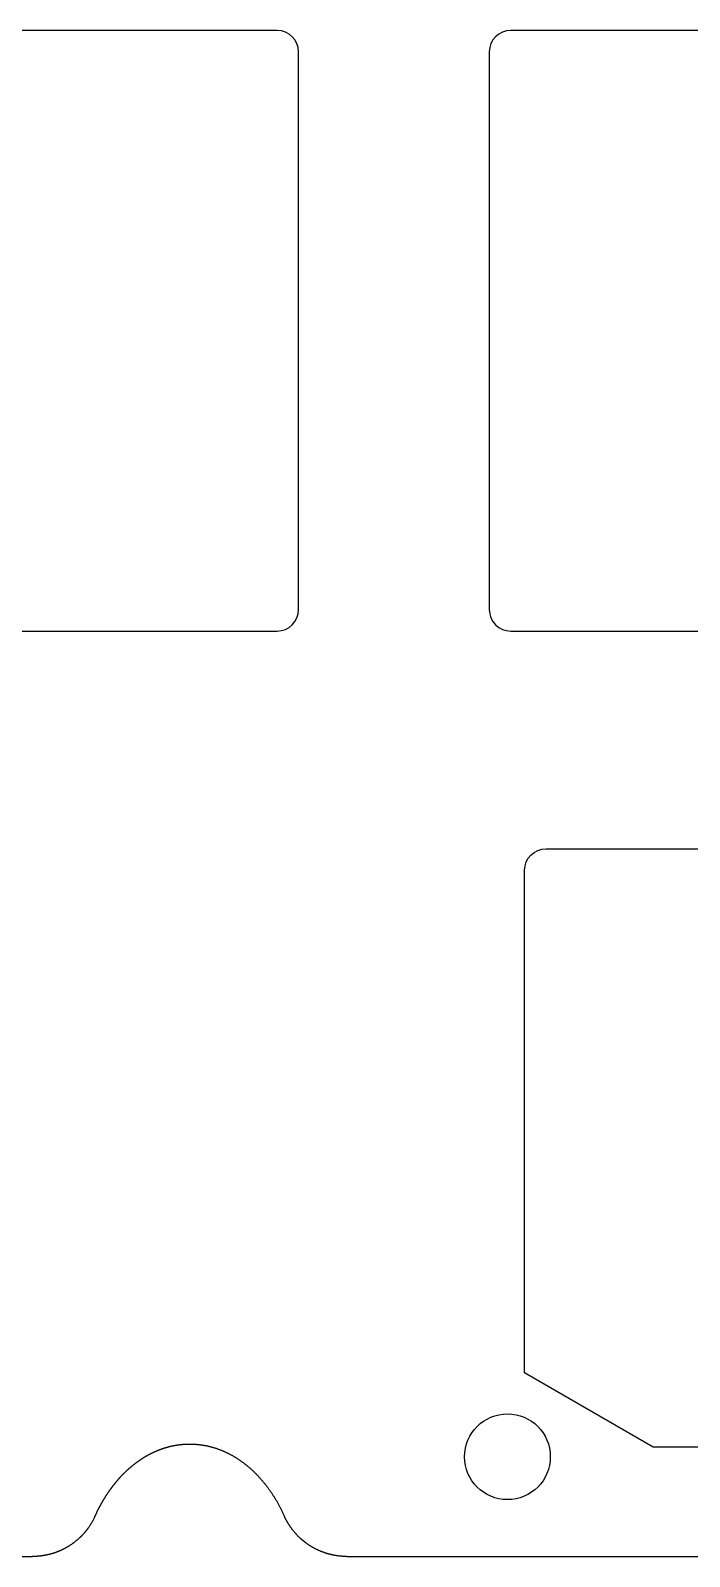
# Model space of a CAD drawing. Header units: millimetres. Extents: x -10 to 276, y -93 to 17.
# Drawn here: x 62.96 to 78.33, y -85.72 to -50.15 of the extents above; entities that cross this region are included whole.
import ezdxf

# ---------------------------------------------------------------- set-up
doc = ezdxf.new("R2010")
doc.units = ezdxf.units.MM
doc.layers.get('0').update_dxf_attribs({"linetype": 'CONTINUOUS'})
doc.layers.add('BLACK', color=7, linetype='CONTINUOUS')

msp = doc.modelspace()

# ---------------------------------------------------------------- linework, layer by layer
msp.add_lwpolyline([(74.9875, -69.225), (105.9875, -69.225, -0.414213562), (106.4875, -69.725), (106.4875, -81.443), (103.4875, -83.175), (77.4875, -83.175), (74.4875, -81.443), (74.4875, -69.725, -0.414212391)], format="xyb", close=True)
msp.add_circle((74.0875, -83.4), 1)
at = {"layer": 'BLACK', "linetype": 'Continuous'}
for p, q in [((68.7125, -50.15), (55.1125, -50.15)), ((87.7625, -50.15), (74.1625, -50.15)), ((69.2125, -63.65), (69.2125, -50.65)), ((73.6625, -50.65), (73.6625, -63.65)), ((55.1125, -64.15), (68.7125, -64.15)), ((74.1625, -64.15), (87.7625, -64.15)), ((65.943123, -83.246293), (65.949141, -83.243899)), ((65.949141, -83.243899), (65.955166, -83.241523)), ((65.955166, -83.241523), (65.96119, -83.239169)), ((65.96119, -83.239169), (65.967221, -83.236835)), ((65.967221, -83.236835), (65.97325, -83.234522)), ((65.97325, -83.234522), (65.979287, -83.232228)), ((65.979287, -83.232228), (65.985322, -83.229956)), ((65.985322, -83.229956), (65.991364, -83.227703)), ((65.991364, -83.227703), (65.997404, -83.225471)), ((65.997404, -83.225471), (66.003452, -83.223259)), ((66.003452, -83.223259), (66.009497, -83.221068)), ((66.009497, -83.221068), (66.01555, -83.218896)), ((66.01555, -83.218896), (66.021601, -83.216746)), ((66.021601, -83.216746), (66.02766, -83.214615)), ((66.02766, -83.214615), (66.033716, -83.212506)), ((66.033716, -83.212506), (66.03978, -83.210415)), ((66.03978, -83.210415), (66.045841, -83.208346)), ((66.045841, -83.208346), (66.05191, -83.206296)), ((66.05191, -83.206296), (66.057977, -83.204268)), ((66.057977, -83.204268), (66.064051, -83.202259)), ((66.064051, -83.202259), (66.070122, -83.200271)), ((66.070122, -83.200271), (66.076201, -83.198302)), ((66.076201, -83.198302), (66.082278, -83.196354)), ((66.082278, -83.196354), (66.088362, -83.194426)), ((66.088362, -83.194426), (66.094444, -83.192519)), ((66.094444, -83.192519), (66.100533, -83.190631)), ((66.100533, -83.190631), (66.106619, -83.188765)), ((66.106619, -83.188765), (66.112713, -83.186917)), ((66.112713, -83.186917), (66.118805, -83.185091)), ((66.118805, -83.185091), (66.124903, -83.183283)), ((66.124903, -83.183283), (66.131, -83.181498)), ((66.131, -83.181498), (66.137103, -83.179731)), ((66.137103, -83.179731), (66.143204, -83.177985)), ((66.143204, -83.177985), (66.149312, -83.176259)), ((66.149312, -83.176259), (66.155418, -83.174554)), ((66.155418, -83.174554), (66.161531, -83.172867)), ((66.161531, -83.172867), (66.167642, -83.171202)), ((66.167642, -83.171202), (66.173759, -83.169556)), ((66.173759, -83.169556), (66.179875, -83.167931)), ((66.179875, -83.167931), (66.185997, -83.166326)), ((66.185997, -83.166326), (66.192117, -83.164741)), ((66.192117, -83.164741), (66.198243, -83.163176)), ((66.198243, -83.163176), (66.204368, -83.161631)), ((66.204368, -83.161631), (66.210499, -83.160106)), ((66.210499, -83.160106), (66.221377, -83.15745)), ((66.221377, -83.15745), (66.2275, -83.155984)), ((66.2275, -83.155984), (66.233625, -83.154538)), ((66.233625, -83.154538), (66.239751, -83.153112)), ((66.239751, -83.153112), (66.24588, -83.151706)), ((66.24588, -83.151706), (66.252009, -83.15032)), ((66.252009, -83.15032), (66.258141, -83.148955)), ((66.258141, -83.148955), (66.264273, -83.147609)), ((66.264273, -83.147609), (66.270408, -83.146284)), ((66.270408, -83.146284), (66.276544, -83.144979)), ((66.276544, -83.144979), (66.282682, -83.143694)), ((66.282682, -83.143694), (66.28882, -83.142429)), ((66.28882, -83.142429), (66.294961, -83.141184)), ((66.294961, -83.141184), (66.301103, -83.13996)), ((66.301103, -83.13996), (66.307246, -83.138755)), ((66.307246, -83.138755), (66.31339, -83.137571)), ((66.31339, -83.137571), (66.319537, -83.136406)), ((66.319537, -83.136406), (66.325683, -83.135262)), ((66.325683, -83.135262), (66.331832, -83.134138)), ((66.331832, -83.134138), (66.337982, -83.133034)), ((66.337982, -83.133034), (66.344133, -83.13195)), ((66.344133, -83.13195), (66.350285, -83.130887)), ((66.350285, -83.130887), (66.356439, -83.129843)), ((66.356439, -83.129843), (66.362593, -83.128819)), ((66.362593, -83.128819), (66.368749, -83.127816)), ((66.368749, -83.127816), (66.374906, -83.126832)), ((66.374906, -83.126832), (66.381064, -83.125869)), ((66.381064, -83.125869), (66.387223, -83.124926)), ((66.387223, -83.124926), (66.393383, -83.124002)), ((66.393383, -83.124002), (66.399544, -83.123099)), ((66.399544, -83.123099), (66.405706, -83.122216)), ((66.405706, -83.122216), (66.411869, -83.121353)), ((66.411869, -83.121353), (66.418034, -83.12051)), ((66.418034, -83.12051), (66.424198, -83.119687)), ((66.424198, -83.119687), (66.430364, -83.118885)), ((66.430364, -83.118885), (66.436531, -83.118102)), ((66.436531, -83.118102), (66.442699, -83.117339)), ((66.442699, -83.117339), (66.448867, -83.116597)), ((66.448867, -83.116597), (66.455037, -83.115874)), ((66.455037, -83.115874), (66.461207, -83.115171)), ((66.461207, -83.115171), (66.467378, -83.114489)), ((66.467378, -83.114489), (66.473549, -83.113826)), ((66.473549, -83.113826), (66.479722, -83.113184)), ((66.479722, -83.113184), (66.485895, -83.112561)), ((66.485895, -83.112561), (66.492069, -83.111959)), ((66.492069, -83.111959), (66.498243, -83.111377)), ((66.498243, -83.111377), (66.504418, -83.110814)), ((66.504418, -83.110814), (66.510593, -83.110272)), ((66.510593, -83.110272), (66.51677, -83.10975)), ((66.51677, -83.10975), (66.522946, -83.109248)), ((66.522946, -83.109248), (66.529124, -83.108765)), ((66.529124, -83.108765), (66.535301, -83.108303)), ((66.535301, -83.108303), (66.54148, -83.107861)), ((66.54148, -83.107861), (66.547659, -83.107439)), ((66.547659, -83.107439), (66.553838, -83.107037)), ((66.553838, -83.107037), (66.560017, -83.106655)), ((66.560017, -83.106655), (66.566198, -83.106293)), ((66.566198, -83.106293), (66.572378, -83.105951)), ((66.572378, -83.105951), (66.578559, -83.105628)), ((66.578559, -83.105628), (66.58474, -83.105326)), ((66.58474, -83.105326), (66.590922, -83.105044)), ((66.590922, -83.105044), (66.597103, -83.104782)), ((66.597103, -83.104782), (66.603285, -83.10454)), ((66.603285, -83.10454), (66.609468, -83.104318)), ((66.609468, -83.104318), (66.61565, -83.104116)), ((66.61565, -83.104116), (66.621833, -83.103934)), ((66.621833, -83.103934), (66.628016, -83.103772)), ((66.628016, -83.103772), (66.634199, -83.10363)), ((66.634199, -83.10363), (66.640382, -83.103508)), ((66.640382, -83.103508), (66.646565, -83.103406)), ((66.646565, -83.103406), (66.652749, -83.103324)), ((66.652749, -83.103324), (66.658932, -83.103262)), ((66.658932, -83.103262), (66.665116, -83.10322)), ((66.665116, -83.10322), (66.671299, -83.103198)), ((66.671299, -83.103198), (66.677483, -83.103196)), ((66.677483, -83.103196), (66.683666, -83.103214)), ((66.683666, -83.103214), (66.68985, -83.103252)), ((66.68985, -83.103252), (66.696033, -83.10331)), ((66.696033, -83.10331), (66.702216, -83.103389)), ((66.702216, -83.103389), (66.708399, -83.103487)), ((66.708399, -83.103487), (66.714582, -83.103605)), ((66.714582, -83.103605), (66.720765, -83.103743)), ((66.720765, -83.103743), (66.726948, -83.103901)), ((66.726948, -83.103901), (66.73313, -83.104079)), ((66.73313, -83.104079), (66.739313, -83.104277)), ((66.739313, -83.104277), (66.745495, -83.104495)), ((66.745495, -83.104495), (66.751677, -83.104733)), ((66.751677, -83.104733), (66.757858, -83.104991)), ((66.757858, -83.104991), (66.76404, -83.105269)), ((66.76404, -83.105269), (66.770221, -83.105567)), ((66.770221, -83.105567), (66.776401, -83.105885)), ((66.776401, -83.105885), (66.782581, -83.106224)), ((66.782581, -83.106224), (66.788761, -83.106582)), ((66.788761, -83.106582), (66.794941, -83.10696)), ((66.794941, -83.10696), (66.80112, -83.107358)), ((66.80112, -83.107358), (66.807298, -83.107776)), ((66.807298, -83.107776), (66.813476, -83.108214)), ((66.813476, -83.108214), (66.819654, -83.108673)), ((66.819654, -83.108673), (66.825831, -83.109151)), ((66.825831, -83.109151), (66.832007, -83.109649)), ((66.832007, -83.109649), (66.838183, -83.110167)), ((66.838183, -83.110167), (66.844359, -83.110706)), ((66.844359, -83.110706), (66.850534, -83.111264)), ((66.850534, -83.111264), (66.856708, -83.111842)), ((66.856708, -83.111842), (66.862881, -83.112441)), ((66.862881, -83.112441), (66.869054, -83.113059)), ((66.869054, -83.113059), (66.875226, -83.113698)), ((66.875226, -83.113698), (66.881397, -83.114356)), ((66.881397, -83.114356), (66.887568, -83.115035)), ((66.887568, -83.115035), (66.893738, -83.115733)), ((66.893738, -83.115733), (66.899907, -83.116452)), ((66.899907, -83.116452), (66.906076, -83.11719)), ((66.906076, -83.11719), (66.912243, -83.117949)), ((66.912243, -83.117949), (66.91841, -83.118728)), ((66.91841, -83.118728), (66.924576, -83.119527)), ((66.924576, -83.119527), (66.930741, -83.120346)), ((66.930741, -83.120346), (66.936905, -83.121185)), ((66.936905, -83.121185), (66.943068, -83.122044)), ((66.943068, -83.122044), (66.94923, -83.122923)), ((66.94923, -83.122923), (66.955392, -83.123822)), ((66.955392, -83.123822), (66.961552, -83.124741)), ((66.961552, -83.124741), (66.967711, -83.12568)), ((66.967711, -83.12568), (66.973869, -83.12664)), ((66.973869, -83.12664), (66.982942, -83.12809)), ((66.982942, -83.12809), (66.995253, -83.130128)), ((66.995253, -83.130128), (67.007559, -83.132247)), ((67.007559, -83.132247), (67.019857, -83.134445)), ((67.019857, -83.134445), (67.032149, -83.136723)), ((67.032149, -83.136723), (67.044435, -83.139082)), ((67.044435, -83.139082), (67.056714, -83.14152)), ((67.056714, -83.14152), (67.068986, -83.144039)), ((67.068986, -83.144039), (67.081251, -83.146638)), ((67.081251, -83.146638), (67.093509, -83.149317)), ((67.093509, -83.149317), (67.105761, -83.152076)), ((67.105761, -83.152076), (67.118004, -83.154916)), ((67.118004, -83.154916), (67.130241, -83.157836)), ((67.130241, -83.157836), (67.14247, -83.160836)), ((67.14247, -83.160836), (67.154692, -83.163917)), ((67.154692, -83.163917), (67.166906, -83.167079)), ((67.166906, -83.167079), (67.179112, -83.170321)), ((67.179112, -83.170321), (67.19131, -83.173643)), ((67.19131, -83.173643), (67.2035, -83.177046)), ((67.2035, -83.177046), (67.215682, -83.18053)), ((67.215682, -83.18053), (67.227855, -83.184095)), ((67.227855, -83.184095), (67.24002, -83.18774)), ((67.24002, -83.18774), (67.252176, -83.191467)), ((67.252176, -83.191467), (67.264324, -83.195274)), ((67.264324, -83.195274), (67.276462, -83.199162)), ((67.276462, -83.199162), (67.288591, -83.203131)), ((67.288591, -83.203131), (67.300711, -83.207181)), ((67.300711, -83.207181), (67.312822, -83.211313)), ((67.312822, -83.211313), (67.324923, -83.215525)), ((67.324923, -83.215525), (67.337014, -83.219819)), ((67.337014, -83.219819), (67.349094, -83.224194)), ((67.349094, -83.224194), (67.361165, -83.22865)), ((67.361165, -83.22865), (67.373225, -83.233188)), ((67.373225, -83.233188), (67.385275, -83.237807)), ((67.385275, -83.237807), (67.397314, -83.242508)), ((67.397314, -83.242508), (67.409342, -83.24729)), ((65.345921, -83.601499), (65.351489, -83.596985)), ((65.351489, -83.596985), (65.357066, -83.59249)), ((65.357066, -83.59249), (65.362648, -83.588017)), ((65.362648, -83.588017), (65.368238, -83.583563)), ((65.368238, -83.583563), (65.373832, -83.579131)), ((65.373832, -83.579131), (65.379434, -83.574718)), ((65.379434, -83.574718), (65.385041, -83.570328)), ((65.385041, -83.570328), (65.390656, -83.565955)), ((65.390656, -83.565955), (65.396275, -83.561606)), ((65.396275, -83.561606), (65.401903, -83.557275)), ((65.401903, -83.557275), (65.407534, -83.552966)), ((65.407534, -83.552966), (65.413174, -83.548676)), ((65.413174, -83.548676), (65.418818, -83.544408)), ((65.418818, -83.544408), (65.42447, -83.540159)), ((65.42447, -83.540159), (65.430125, -83.535933)), ((65.430125, -83.535933), (65.435789, -83.531724)), ((65.435789, -83.531724), (65.441457, -83.527539)), ((65.441457, -83.527539), (65.447133, -83.523372)), ((65.447133, -83.523372), (65.450361, -83.521013)), ((65.450361, -83.521013), (65.456035, -83.516886)), ((65.456035, -83.516886), (65.46172, -83.512776)), ((65.46172, -83.512776), (65.467406, -83.50869)), ((65.467406, -83.50869), (65.473102, -83.504622)), ((65.473102, -83.504622), (65.478799, -83.500577)), ((65.478799, -83.500577), (65.484506, -83.49655)), ((65.484506, -83.49655), (65.490214, -83.492547)), ((65.490214, -83.492547), (65.495932, -83.488561)), ((65.495932, -83.488561), (65.501651, -83.484599)), ((65.501651, -83.484599), (65.507379, -83.480654)), ((65.507379, -83.480654), (65.513109, -83.476734)), ((65.513109, -83.476734), (65.518848, -83.472831)), ((65.518848, -83.472831), (65.524587, -83.468952)), ((65.524587, -83.468952), (65.530337, -83.46509)), ((65.530337, -83.46509), (65.536086, -83.461253)), ((65.536086, -83.461253), (65.541846, -83.457432)), ((65.541846, -83.457432), (65.547605, -83.453636)), ((65.547605, -83.453636), (65.553375, -83.449857)), ((65.553375, -83.449857), (65.559144, -83.446102)), ((65.559144, -83.446102), (65.564924, -83.442365)), ((65.564924, -83.442365), (65.570703, -83.438652)), ((65.570703, -83.438652), (65.576492, -83.434956)), ((65.576492, -83.434956), (65.58228, -83.431284)), ((65.58228, -83.431284), (65.588079, -83.427629)), ((65.588079, -83.427629), (65.593877, -83.423999)), ((65.593877, -83.423999), (65.599685, -83.420386)), ((65.599685, -83.420386), (65.605492, -83.416797)), ((65.605492, -83.416797), (65.611309, -83.413225)), ((65.611309, -83.413225), (65.617125, -83.409678)), ((65.617125, -83.409678), (65.622951, -83.406148)), ((65.622951, -83.406148), (65.628776, -83.402642)), ((65.628776, -83.402642), (65.634611, -83.399153)), ((65.634611, -83.399153), (65.640445, -83.395688)), ((65.640445, -83.395688), (65.646288, -83.392241)), ((65.646288, -83.392241), (65.65213, -83.388818)), ((65.65213, -83.388818), (65.657982, -83.385412)), ((65.657982, -83.385412), (65.663833, -83.382031)), ((65.663833, -83.382031), (65.669694, -83.378666)), ((65.669694, -83.378666), (65.675553, -83.375326)), ((65.675553, -83.375326), (65.681421, -83.372003)), ((65.681421, -83.372003), (65.687289, -83.368704)), ((65.687289, -83.368704), (65.693166, -83.365423)), ((65.693166, -83.365423), (65.699041, -83.362165)), ((65.699041, -83.362165), (65.704926, -83.358925)), ((65.704926, -83.358925), (65.710809, -83.355709)), ((65.710809, -83.355709), (65.716702, -83.35251)), ((65.716702, -83.35251), (65.722593, -83.349335)), ((65.722593, -83.349335), (65.728493, -83.346178)), ((65.728493, -83.346178), (65.734392, -83.343045)), ((65.734392, -83.343045), (65.7403, -83.339929)), ((65.7403, -83.339929), (65.746206, -83.336836)), ((65.746206, -83.336836), (65.752121, -83.333762)), ((65.752121, -83.333762), (65.758035, -83.330711)), ((65.758035, -83.330711), (65.763958, -83.327678)), ((65.763958, -83.327678), (65.769879, -83.324668)), ((65.769879, -83.324668), (65.775809, -83.321676)), ((65.775809, -83.321676), (65.781737, -83.318708)), ((65.781737, -83.318708), (65.787674, -83.315757)), ((65.787674, -83.315757), (65.793609, -83.31283)), ((65.793609, -83.31283), (65.799553, -83.309921)), ((65.799553, -83.309921), (65.805495, -83.307034)), ((65.805495, -83.307034), (65.811446, -83.304166)), ((65.811446, -83.304166), (65.817395, -83.301321)), ((65.817395, -83.301321), (65.823353, -83.298495)), ((65.823353, -83.298495), (65.829309, -83.295691)), ((65.829309, -83.295691), (65.835273, -83.292905)), ((65.835273, -83.292905), (65.841235, -83.290142)), ((65.841235, -83.290142), (65.847206, -83.287398)), ((65.847206, -83.287398), (65.853175, -83.284676)), ((65.853175, -83.284676), (65.859152, -83.281973)), ((65.859152, -83.281973), (65.865128, -83.279292)), ((65.865128, -83.279292), (65.871111, -83.27663)), ((65.871111, -83.27663), (65.877093, -83.27399)), ((65.877093, -83.27399), (65.883083, -83.271369)), ((65.883083, -83.271369), (65.889071, -83.26877)), ((65.889071, -83.26877), (65.895067, -83.26619)), ((65.895067, -83.26619), (65.901061, -83.263632)), ((65.901061, -83.263632), (65.907063, -83.261093)), ((65.907063, -83.261093), (65.913063, -83.258576)), ((65.913063, -83.258576), (65.919071, -83.256078)), ((65.919071, -83.256078), (65.925077, -83.253602)), ((65.925077, -83.253602), (65.931091, -83.251144)), ((65.931091, -83.251144), (65.937103, -83.248709)), ((65.937103, -83.248709), (65.943123, -83.246293)), ((67.409342, -83.24729), (67.421358, -83.252154)), ((67.421358, -83.252154), (67.433363, -83.257099)), ((67.433363, -83.257099), (67.445357, -83.262126)), ((67.445357, -83.262126), (67.457338, -83.267235)), ((67.457338, -83.267235), (67.469308, -83.272425)), ((67.469308, -83.272425), (67.481265, -83.277698)), ((67.481265, -83.277698), (67.493209, -83.283052)), ((67.493209, -83.283052), (67.505141, -83.288488)), ((67.505141, -83.288488), (67.517059, -83.294005)), ((67.517059, -83.294005), (67.528964, -83.299605)), ((67.528964, -83.299605), (67.540856, -83.305287)), ((67.540856, -83.305287), (67.552733, -83.311051)), ((67.552733, -83.311051), (67.564597, -83.316896)), ((67.564597, -83.316896), (67.576446, -83.322824)), ((67.576446, -83.322824), (67.588281, -83.328834)), ((67.588281, -83.328834), (67.6001, -83.334926)), ((67.6001, -83.334926), (67.611904, -83.3411)), ((67.611904, -83.3411), (67.623693, -83.347356)), ((67.623693, -83.347356), (67.635466, -83.353694)), ((67.635466, -83.353694), (67.647222, -83.360114)), ((67.647222, -83.360114), (67.658963, -83.366617)), ((67.658963, -83.366617), (67.670686, -83.373201)), ((67.670686, -83.373201), (67.682393, -83.379868)), ((67.682393, -83.379868), (67.694082, -83.386617)), ((67.694082, -83.386617), (67.701855, -83.391156)), ((67.701855, -83.391156), (67.713529, -83.39805)), ((67.713529, -83.39805), (67.725182, -83.405025)), ((67.725182, -83.405025), (67.736816, -83.412081)), ((67.736816, -83.412081), (67.748429, -83.419218)), ((67.748429, -83.419218), (67.760022, -83.426437)), ((67.760022, -83.426437), (67.771594, -83.433736)), ((67.771594, -83.433736), (67.783145, -83.441118)), ((67.783145, -83.441118), (67.794676, -83.44858)), ((67.794676, -83.44858), (67.806186, -83.456125)), ((67.806186, -83.456125), (67.817674, -83.463751)), ((67.817674, -83.463751), (67.829142, -83.471459)), ((67.829142, -83.471459), (67.840588, -83.479248)), ((67.840588, -83.479248), (67.852012, -83.48712)), ((67.852012, -83.48712), (67.863415, -83.495074)), ((67.863415, -83.495074), (67.874795, -83.50311)), ((67.874795, -83.50311), (67.886154, -83.511228)), ((67.886154, -83.511228), (67.89749, -83.519428)), ((67.89749, -83.519428), (67.908804, -83.527711)), ((67.908804, -83.527711), (67.920095, -83.536076)), ((67.920095, -83.536076), (67.931363, -83.544524)), ((67.931363, -83.544524), (67.942608, -83.553054)), ((67.942608, -83.553054), (67.95383, -83.561667)), ((67.95383, -83.561667), (67.965028, -83.570363)), ((67.965028, -83.570363), (67.976202, -83.579141)), ((67.976202, -83.579141), (67.987353, -83.588002)), ((67.987353, -83.588002), (67.998479, -83.596946)), ((67.998479, -83.596946), (68.009581, -83.605973)), ((64.979176, -83.962578), (64.984216, -83.956648)), ((64.984216, -83.956648), (64.989263, -83.950742)), ((64.989263, -83.950742), (64.994321, -83.944853)), ((64.994321, -83.944853), (64.999386, -83.938987)), ((64.999386, -83.938987), (65.004461, -83.933139)), ((65.004461, -83.933139), (65.009544, -83.927313)), ((65.009544, -83.927313), (65.014637, -83.921506)), ((65.014637, -83.921506), (65.019737, -83.915721)), ((65.019737, -83.915721), (65.024848, -83.909955)), ((65.024848, -83.909955), (65.029966, -83.904211)), ((65.029966, -83.904211), (65.035094, -83.898485)), ((65.035094, -83.898485), (65.040228, -83.892782)), ((65.040228, -83.892782), (65.045374, -83.887097)), ((65.045374, -83.887097), (65.050525, -83.881434)), ((65.050525, -83.881434), (65.055688, -83.87579)), ((65.055688, -83.87579), (65.060856, -83.870169)), ((65.060856, -83.870169), (65.066035, -83.864565)), ((65.066035, -83.864565), (65.07122, -83.858985)), ((65.07122, -83.858985), (65.076416, -83.853422)), ((65.076416, -83.853422), (65.081618, -83.847882)), ((65.081618, -83.847882), (65.08683, -83.842361)), ((65.08683, -83.842361), (65.092049, -83.836862)), ((65.092049, -83.836862), (65.097277, -83.831381)), ((65.097277, -83.831381), (65.102512, -83.825923)), ((65.102512, -83.825923), (65.107757, -83.820484)), ((65.107757, -83.820484), (65.113007, -83.815067)), ((65.113007, -83.815067), (65.118268, -83.809668)), ((65.118268, -83.809668), (65.123535, -83.804292)), ((65.123535, -83.804292), (65.128812, -83.798934)), ((65.128812, -83.798934), (65.134094, -83.793599)), ((65.134094, -83.793599), (65.139387, -83.788282)), ((65.139387, -83.788282), (65.144685, -83.782988)), ((65.144685, -83.782988), (65.149993, -83.777712)), ((65.149993, -83.777712), (65.155307, -83.772459)), ((65.155307, -83.772459), (65.16063, -83.767225)), ((65.16063, -83.767225), (65.165959, -83.762013)), ((65.165959, -83.762013), (65.171298, -83.756819)), ((65.171298, -83.756819), (65.176643, -83.751648)), ((65.176643, -83.751648), (65.181997, -83.746495)), ((65.181997, -83.746495), (65.187356, -83.741365)), ((65.187356, -83.741365), (65.192725, -83.736254)), ((65.192725, -83.736254), (65.198099, -83.731165)), ((65.198099, -83.731165), (65.203483, -83.726094)), ((65.203483, -83.726094), (65.208872, -83.721047)), ((65.208872, -83.721047), (65.214271, -83.716017)), ((65.214271, -83.716017), (65.219675, -83.71101)), ((65.219675, -83.71101), (65.225088, -83.706022)), ((65.225088, -83.706022), (65.230506, -83.701056)), ((65.230506, -83.701056), (65.235934, -83.696109)), ((65.235934, -83.696109), (65.241366, -83.691184)), ((65.241366, -83.691184), (65.246808, -83.686278)), ((65.246808, -83.686278), (65.252255, -83.681395)), ((65.252255, -83.681395), (65.257711, -83.67653)), ((65.257711, -83.67653), (65.263172, -83.671687)), ((65.263172, -83.671687), (65.268642, -83.666863)), ((65.268642, -83.666863), (65.274117, -83.662062)), ((65.274117, -83.662062), (65.2796, -83.657279)), ((65.2796, -83.657279), (65.285089, -83.652519)), ((65.285089, -83.652519), (65.290587, -83.647777)), ((65.290587, -83.647777), (65.296089, -83.643058)), ((65.296089, -83.643058), (65.3016, -83.638357)), ((65.3016, -83.638357), (65.307116, -83.633679)), ((65.307116, -83.633679), (65.312641, -83.629019)), ((65.312641, -83.629019), (65.31817, -83.624382)), ((65.31817, -83.624382), (65.323708, -83.619764)), ((65.323708, -83.619764), (65.32925, -83.615168)), ((65.32925, -83.615168), (65.334801, -83.610591)), ((65.334801, -83.610591), (65.340357, -83.606036)), ((65.340357, -83.606036), (65.345921, -83.601499)), ((68.009581, -83.605973), (68.020658, -83.615082)), ((68.020658, -83.615082), (68.03171, -83.624275)), ((68.03171, -83.624275), (68.042737, -83.63355)), ((68.042737, -83.63355), (68.053738, -83.642909)), ((68.053738, -83.642909), (68.064714, -83.65235)), ((68.064714, -83.65235), (68.075663, -83.661875)), ((68.075663, -83.661875), (68.086586, -83.671482)), ((68.086586, -83.671482), (68.097483, -83.681173)), ((68.097483, -83.681173), (68.108353, -83.690946)), ((68.108353, -83.690946), (68.119195, -83.700803)), ((68.119195, -83.700803), (68.13001, -83.710742)), ((68.13001, -83.710742), (68.140797, -83.720765)), ((68.140797, -83.720765), (68.151556, -83.73087)), ((68.151556, -83.73087), (68.162287, -83.741058)), ((68.162287, -83.741058), (68.172988, -83.751329)), ((68.172988, -83.751329), (68.183661, -83.761683)), ((68.183661, -83.761683), (68.194304, -83.77212)), ((68.194304, -83.77212), (68.204917, -83.782639)), ((68.204917, -83.782639), (68.2155, -83.793241)), ((68.2155, -83.793241), (68.226053, -83.803926)), ((68.226053, -83.803926), (68.236575, -83.814693)), ((68.236575, -83.814693), (68.247065, -83.825542)), ((68.247065, -83.825542), (68.257524, -83.836473)), ((68.257524, -83.836473), (68.26795, -83.847487)), ((68.26795, -83.847487), (68.278345, -83.858582)), ((68.278345, -83.858582), (68.288706, -83.86976)), ((68.288706, -83.86976), (68.299034, -83.881019)), ((68.299034, -83.881019), (68.309328, -83.892359)), ((68.309328, -83.892359), (68.319589, -83.903781)), ((68.319589, -83.903781), (68.329815, -83.915284)), ((68.329815, -83.915284), (68.340006, -83.926868)), ((68.340006, -83.926868), (68.350161, -83.938533)), ((68.350161, -83.938533), (68.360281, -83.950278)), ((68.360281, -83.950278), (68.370365, -83.962104)), ((64.717077, -84.319557), (64.721557, -84.312533)), ((64.721557, -84.312533), (64.72605, -84.305526)), ((64.72605, -84.305526), (64.730553, -84.29854)), ((64.730553, -84.29854), (64.735068, -84.291572)), ((64.735068, -84.291572), (64.739593, -84.284626)), ((64.739593, -84.284626), (64.744131, -84.277697)), ((64.744131, -84.277697), (64.748678, -84.27079)), ((64.748678, -84.27079), (64.753238, -84.2639)), ((64.753238, -84.2639), (64.757808, -84.257032)), ((64.757808, -84.257032), (64.762389, -84.250182)), ((64.762389, -84.250182), (64.76698, -84.243354)), ((64.76698, -84.243354), (64.771584, -84.236543)), ((64.771584, -84.236543), (64.776197, -84.229753)), ((64.776197, -84.229753), (64.780822, -84.222982)), ((64.780822, -84.222982), (64.785456, -84.216232)), ((64.785456, -84.216232), (64.790103, -84.2095)), ((64.790103, -84.2095), (64.794758, -84.20279)), ((64.794758, -84.20279), (64.799426, -84.196098)), ((64.799426, -84.196098), (64.804103, -84.189427)), ((64.804103, -84.189427), (64.808792, -84.182774)), ((64.808792, -84.182774), (64.81349, -84.176144)), ((64.81349, -84.176144), (64.818199, -84.169531)), ((64.818199, -84.169531), (64.822918, -84.16294)), ((64.822918, -84.16294), (64.827649, -84.156366)), ((64.827649, -84.156366), (64.832388, -84.149815)), ((64.832388, -84.149815), (64.837139, -84.143282)), ((64.837139, -84.143282), (64.841899, -84.13677)), ((64.841899, -84.13677), (64.84667, -84.130277)), ((64.84667, -84.130277), (64.85145, -84.123806)), ((64.85145, -84.123806), (64.856242, -84.117352)), ((64.856242, -84.117352), (64.861042, -84.110921)), ((64.861042, -84.110921), (64.865854, -84.104507)), ((64.865854, -84.104507), (64.870674, -84.098116)), ((64.870674, -84.098116), (64.875506, -84.091742)), ((64.875506, -84.091742), (64.880346, -84.085391)), ((64.880346, -84.085391), (64.885198, -84.079058)), ((64.885198, -84.079058), (64.890057, -84.072747)), ((64.890057, -84.072747), (64.894928, -84.066454)), ((64.894928, -84.066454), (64.899808, -84.060183)), ((64.899808, -84.060183), (64.904698, -84.05393)), ((64.904698, -84.05393), (64.909597, -84.047699)), ((64.909597, -84.047699), (64.914506, -84.041487)), ((64.914506, -84.041487), (64.919424, -84.035297)), ((64.919424, -84.035297), (64.924353, -84.029124)), ((64.924353, -84.029124), (64.929289, -84.022975)), ((64.929289, -84.022975), (64.934237, -84.016843)), ((64.934237, -84.016843), (64.939192, -84.010733)), ((64.939192, -84.010733), (64.944159, -84.004642)), ((64.944159, -84.004642), (64.949133, -83.998573)), ((64.949133, -83.998573), (64.954118, -83.992522)), ((64.954118, -83.992522), (64.959111, -83.986493)), ((64.959111, -83.986493), (64.964114, -83.980483)), ((64.964114, -83.980483), (64.969125, -83.974495)), ((64.969125, -83.974495), (64.974147, -83.968525)), ((64.974147, -83.968525), (64.979176, -83.962578)), ((68.370365, -83.962104), (68.380412, -83.97401)), ((68.380412, -83.97401), (68.390421, -83.985996)), ((68.390421, -83.985996), (68.397868, -83.994994)), ((68.397868, -83.994994), (68.407825, -84.007135)), ((68.407825, -84.007135), (68.417743, -84.019355)), ((68.417743, -84.019355), (68.427622, -84.031652)), ((68.427622, -84.031652), (68.437461, -84.044027)), ((68.437461, -84.044027), (68.447259, -84.056481)), ((68.447259, -84.056481), (68.457017, -84.069012)), ((68.457017, -84.069012), (68.466735, -84.081621)), ((68.466735, -84.081621), (68.476411, -84.094308)), ((68.476411, -84.094308), (68.486047, -84.107073)), ((68.486047, -84.107073), (68.495641, -84.119916)), ((68.495641, -84.119916), (68.505193, -84.132836)), ((68.505193, -84.132836), (68.514704, -84.145834)), ((68.514704, -84.145834), (68.524172, -84.15891)), ((68.524172, -84.15891), (68.533598, -84.172063)), ((68.533598, -84.172063), (68.54298, -84.185294)), ((68.54298, -84.185294), (68.55232, -84.198602)), ((68.55232, -84.198602), (68.561616, -84.211987)), ((68.561616, -84.211987), (68.570869, -84.225449)), ((68.570869, -84.225449), (68.580077, -84.238989)), ((68.580077, -84.238989), (68.589241, -84.252605)), ((68.589241, -84.252605), (68.598361, -84.266298)), ((68.598361, -84.266298), (68.607435, -84.280067)), ((68.607435, -84.280067), (68.616465, -84.293913)), ((68.616465, -84.293913), (68.625448, -84.307836)), ((68.625448, -84.307836), (68.634386, -84.321834)), ((64.519824, -84.671873), (64.523698, -84.663999)), ((64.523698, -84.663999), (64.527588, -84.656139)), ((64.527588, -84.656139), (64.53149, -84.648301)), ((64.53149, -84.648301), (64.535407, -84.640476)), ((64.535407, -84.640476), (64.539336, -84.632671)), ((64.539336, -84.632671), (64.543281, -84.624881)), ((64.543281, -84.624881), (64.547237, -84.617112)), ((64.547237, -84.617112), (64.551209, -84.609356)), ((64.551209, -84.609356), (64.555192, -84.601622)), ((64.555192, -84.601622), (64.559191, -84.593902)), ((64.559191, -84.593902), (64.563201, -84.586203)), ((64.563201, -84.586203), (64.567226, -84.578518)), ((64.567226, -84.578518), (64.571263, -84.570855)), ((64.571263, -84.570855), (64.575315, -84.563205)), ((64.575315, -84.563205), (64.579378, -84.555577)), ((64.579378, -84.555577), (64.583457, -84.547963)), ((64.583457, -84.547963), (64.587547, -84.540371)), ((64.587547, -84.540371), (64.591651, -84.532792)), ((64.591651, -84.532792), (64.595767, -84.525236)), ((64.595767, -84.525236), (64.599898, -84.517693)), ((64.599898, -84.517693), (64.604039, -84.510173)), ((64.604039, -84.510173), (64.608196, -84.502666)), ((64.608196, -84.502666), (64.612364, -84.495182)), ((64.612364, -84.495182), (64.616546, -84.487712)), ((64.616546, -84.487712), (64.620739, -84.480263)), ((64.620739, -84.480263), (64.624947, -84.472829)), ((64.624947, -84.472829), (64.629165, -84.465418)), ((64.629165, -84.465418), (64.633399, -84.45802)), ((64.633399, -84.45802), (64.637642, -84.450645)), ((64.637642, -84.450645), (64.641901, -84.443284)), ((64.641901, -84.443284), (64.646169, -84.435945)), ((64.646169, -84.435945), (64.650453, -84.428621)), ((64.650453, -84.428621), (64.654746, -84.421319)), ((64.654746, -84.421319), (64.659055, -84.414032)), ((64.659055, -84.414032), (64.663373, -84.406767)), ((64.663373, -84.406767), (64.667706, -84.399516)), ((64.667706, -84.399516), (64.672049, -84.392288)), ((64.672049, -84.392288), (64.676406, -84.385075)), ((64.676406, -84.385075), (64.680773, -84.377884)), ((64.680773, -84.377884), (64.685155, -84.370708)), ((64.685155, -84.370708), (64.69043, -84.362119)), ((64.69043, -84.362119), (64.694842, -84.354978)), ((64.694842, -84.354978), (64.699266, -84.347854)), ((64.699266, -84.347854), (64.703701, -84.340752)), ((64.703701, -84.340752), (64.708149, -84.333667)), ((64.708149, -84.333667), (64.712606, -84.326603)), ((64.712606, -84.326603), (64.717077, -84.319557)), ((68.634386, -84.321834), (68.643277, -84.335909)), ((68.643277, -84.335909), (68.652122, -84.350059)), ((68.652122, -84.350059), (68.660919, -84.364285)), ((68.660919, -84.364285), (68.66967, -84.378586)), ((68.66967, -84.378586), (68.678372, -84.392963)), ((68.678372, -84.392963), (68.687027, -84.407415)), ((68.687027, -84.407415), (68.695633, -84.421941)), ((68.695633, -84.421941), (68.704191, -84.436542)), ((68.704191, -84.436542), (68.712699, -84.451216)), ((68.712699, -84.451216), (68.721158, -84.465965)), ((68.721158, -84.465965), (68.729567, -84.480788)), ((68.729567, -84.480788), (68.737926, -84.495684)), ((68.737926, -84.495684), (68.746234, -84.510653)), ((68.746234, -84.510653), (68.754491, -84.525695)), ((68.754491, -84.525695), (68.762697, -84.54081)), ((68.762697, -84.54081), (68.770851, -84.555996)), ((68.770851, -84.555996), (68.778953, -84.571255)), ((68.778953, -84.571255), (68.787002, -84.586584)), ((68.787002, -84.586584), (68.794999, -84.601985)), ((68.794999, -84.601985), (68.802942, -84.617457)), ((68.802942, -84.617457), (68.810831, -84.632999)), ((68.810831, -84.632999), (68.818666, -84.64861)), ((68.818666, -84.64861), (68.826447, -84.664292)), ((68.826447, -84.664292), (68.834173, -84.680042)), ((64.334835, -85.020671), (64.328468, -85.030024)), ((64.341135, -85.011274), (64.334835, -85.020671)), ((64.347368, -85.001832), (64.341135, -85.011274)), ((64.353535, -84.992347), (64.347368, -85.001832)), ((64.359634, -84.982819), (64.353535, -84.992347)), ((64.365666, -84.973248), (64.359634, -84.982819)), ((64.37163, -84.963634), (64.365666, -84.973248)), ((64.377525, -84.953979), (64.37163, -84.963634)), ((64.383352, -84.944282), (64.377525, -84.953979)), ((64.389111, -84.934544), (64.383352, -84.944282)), ((64.3948, -84.924766), (64.389111, -84.934544)), ((64.40042, -84.914949), (64.3948, -84.924766)), ((64.40597, -84.905091), (64.40042, -84.914949)), ((64.411451, -84.895195), (64.40597, -84.905091)), ((64.416861, -84.885261), (64.411451, -84.895195)), ((64.422201, -84.875288), (64.416861, -84.885261)), ((64.42747, -84.865279), (64.422201, -84.875288)), ((64.432668, -84.855232), (64.42747, -84.865279)), ((64.437796, -84.845149), (64.432668, -84.855232)), ((64.442851, -84.83503), (64.437796, -84.845149)), ((64.447835, -84.824875), (64.442851, -84.83503)), ((64.452747, -84.814685), (64.447835, -84.824875)), ((64.457587, -84.804461), (64.452747, -84.814685)), ((64.462354, -84.794203), (64.457587, -84.804461)), ((64.467049, -84.783912), (64.462354, -84.794203)), ((64.467049, -84.783912), (64.470725, -84.775802)), ((64.470725, -84.775802), (64.474417, -84.767705)), ((64.474417, -84.767705), (64.478122, -84.759628)), ((64.478122, -84.759628), (64.481843, -84.751564)), ((64.481843, -84.751564), (64.485577, -84.74352)), ((64.485577, -84.74352), (64.489327, -84.73549)), ((64.489327, -84.73549), (64.493089, -84.72748)), ((64.493089, -84.72748), (64.496867, -84.719484)), ((64.496867, -84.719484), (64.500657, -84.711508)), ((64.500657, -84.711508), (64.504463, -84.703545)), ((64.504463, -84.703545), (64.508282, -84.695603)), ((64.508282, -84.695603), (64.512116, -84.687675)), ((64.512116, -84.687675), (64.515962, -84.679767)), ((64.515962, -84.679767), (64.519824, -84.671873)), ((68.834173, -84.680042), (68.841843, -84.69586)), ((68.841843, -84.69586), (68.849458, -84.711747)), ((68.849458, -84.711747), (68.857016, -84.727702)), ((68.857016, -84.727702), (68.864517, -84.743723)), ((68.864517, -84.743723), (68.871962, -84.759811)), ((68.871962, -84.759811), (68.879349, -84.775965)), ((68.879349, -84.775965), (68.882951, -84.783912)), ((68.887524, -84.793938), (68.882951, -84.783912)), ((68.889898, -84.799074), (68.887524, -84.793938)), ((68.892291, -84.8042), (68.889898, -84.799074)), ((68.894702, -84.809319), (68.892291, -84.8042)), ((68.89713, -84.814428), (68.894702, -84.809319)), ((68.899577, -84.819529), (68.89713, -84.814428)), ((68.902042, -84.824621), (68.899577, -84.819529)), ((68.904525, -84.829705), (68.902042, -84.824621)), ((68.907025, -84.83478), (68.904525, -84.829705)), ((68.909544, -84.839846), (68.907025, -84.83478)), ((68.91208, -84.844903), (68.909544, -84.839846)), ((68.914635, -84.849951), (68.91208, -84.844903)), ((68.917207, -84.854989), (68.914635, -84.849951)), ((68.919797, -84.860019), (68.917207, -84.854989)), ((68.922405, -84.865039), (68.919797, -84.860019)), ((68.925031, -84.870051), (68.922405, -84.865039)), ((68.927674, -84.875052), (68.925031, -84.870051)), ((68.930335, -84.880045), (68.927674, -84.875052)), ((68.933013, -84.885028), (68.930335, -84.880045)), ((68.935709, -84.890002), (68.933013, -84.885028)), ((68.938423, -84.894965), (68.935709, -84.890002)), ((68.941154, -84.89992), (68.938423, -84.894965)), ((68.943903, -84.904864), (68.941154, -84.89992)), ((68.946669, -84.909799), (68.943903, -84.904864)), ((68.949453, -84.914724), (68.946669, -84.909799)), ((68.952254, -84.91964), (68.949453, -84.914724)), ((68.955072, -84.924545), (68.952254, -84.91964)), ((68.957908, -84.92944), (68.955072, -84.924545)), ((68.960761, -84.934325), (68.957908, -84.92944)), ((68.963631, -84.9392), (68.960761, -84.934325)), ((68.966518, -84.944065), (68.963631, -84.9392)), ((68.969423, -84.94892), (68.966518, -84.944065)), ((68.972345, -84.953764), (68.969423, -84.94892)), ((68.975284, -84.958598), (68.972345, -84.953764)), ((68.978239, -84.963421), (68.975284, -84.958598)), ((68.981212, -84.968234), (68.978239, -84.963421)), ((68.984202, -84.973037), (68.981212, -84.968234)), ((68.987209, -84.977829), (68.984202, -84.973037)), ((68.990233, -84.98261), (68.987209, -84.977829)), ((68.993274, -84.98738), (68.990233, -84.98261)), ((68.996331, -84.99214), (68.993274, -84.98738)), ((68.999406, -84.996889), (68.996331, -84.99214)), ((69.002497, -85.001627), (68.999406, -84.996889)), ((69.005605, -85.006354), (69.002497, -85.001627)), ((69.008729, -85.01107), (69.005605, -85.006354)), ((69.01187, -85.015775), (69.008729, -85.01107)), ((69.015028, -85.020468), (69.01187, -85.015775)), ((69.018202, -85.025151), (69.015028, -85.020468)), ((64.005218, -85.377038), (63.996341, -85.38405)), ((64.014045, -85.369963), (64.005218, -85.377038)), ((64.022822, -85.362827), (64.014045, -85.369963)), ((64.031549, -85.355628), (64.022822, -85.362827)), ((64.040224, -85.348368), (64.031549, -85.355628)), ((64.048847, -85.341047), (64.040224, -85.348368)), ((64.057418, -85.333665), (64.048847, -85.341047)), ((64.065937, -85.326223), (64.057418, -85.333665)), ((64.074403, -85.318721), (64.065937, -85.326223)), ((64.082816, -85.311159), (64.074403, -85.318721)), ((64.091175, -85.303538), (64.082816, -85.311159)), ((64.09948, -85.295858), (64.091175, -85.303538)), ((64.107731, -85.288119), (64.09948, -85.295858)), ((64.108324, -85.287558), (64.107731, -85.288119)), ((64.112429, -85.283664), (64.108324, -85.287558)), ((64.116519, -85.279755), (64.112429, -85.283664)), ((64.120595, -85.275831), (64.116519, -85.279755)), ((64.124657, -85.271894), (64.120595, -85.275831)), ((64.128706, -85.267941), (64.124657, -85.271894)), ((64.13274, -85.263975), (64.128706, -85.267941)), ((64.136761, -85.259994), (64.13274, -85.263975)), ((64.140767, -85.256), (64.136761, -85.259994)), ((64.144759, -85.251991), (64.140767, -85.256)), ((64.148737, -85.247968), (64.144759, -85.251991)), ((64.152701, -85.243931), (64.148737, -85.247968)), ((64.15665, -85.23988), (64.152701, -85.243931)), ((64.160585, -85.235815), (64.15665, -85.23988)), ((64.164505, -85.231736), (64.160585, -85.235815)), ((64.168412, -85.227644), (64.164505, -85.231736)), ((64.172303, -85.223537), (64.168412, -85.227644)), ((64.17618, -85.219417), (64.172303, -85.223537)), ((64.180042, -85.215284), (64.17618, -85.219417)), ((64.18389, -85.211136), (64.180042, -85.215284)), ((64.187723, -85.206975), (64.18389, -85.211136)), ((64.191542, -85.202801), (64.187723, -85.206975)), ((64.195345, -85.198613), (64.191542, -85.202801)), ((64.199134, -85.194411), (64.195345, -85.198613)), ((64.202907, -85.190197), (64.199134, -85.194411)), ((64.206667, -85.185969), (64.202907, -85.190197)), ((64.21041, -85.181727), (64.206667, -85.185969)), ((64.214139, -85.177473), (64.21041, -85.181727)), ((64.217853, -85.173205), (64.214139, -85.177473)), ((64.221552, -85.168924), (64.217853, -85.173205)), ((64.225235, -85.164631), (64.221552, -85.168924)), ((64.228904, -85.160324), (64.225235, -85.164631)), ((64.232557, -85.156004), (64.228904, -85.160324)), ((64.236194, -85.151671), (64.232557, -85.156004)), ((64.239817, -85.147326), (64.236194, -85.151671)), ((64.243424, -85.142968), (64.239817, -85.147326)), ((64.247015, -85.138597), (64.243424, -85.142968)), ((64.250591, -85.134213), (64.247015, -85.138597)), ((64.254152, -85.129817), (64.250591, -85.134213)), ((64.257697, -85.125408), (64.254152, -85.129817)), ((64.261226, -85.120987), (64.257697, -85.125408)), ((64.26474, -85.116553), (64.261226, -85.120987)), ((64.268238, -85.112107), (64.26474, -85.116553)), ((64.27172, -85.107649), (64.268238, -85.112107)), ((64.275187, -85.103178), (64.27172, -85.107649)), ((64.278638, -85.098695), (64.275187, -85.103178)), ((64.282072, -85.0942), (64.278638, -85.098695)), ((64.285491, -85.089693), (64.282072, -85.0942)), ((64.288894, -85.085173), (64.285491, -85.089693)), ((64.292281, -85.080642), (64.288894, -85.085173)), ((64.295652, -85.076099), (64.292281, -85.080642)), ((64.299007, -85.071544), (64.295652, -85.076099)), ((64.302345, -85.066977), (64.299007, -85.071544)), ((64.305668, -85.062398), (64.302345, -85.066977)), ((64.308974, -85.057808), (64.305668, -85.062398)), ((64.315537, -85.048593), (64.308974, -85.057808)), ((64.322036, -85.039331), (64.315537, -85.048593)), ((64.328468, -85.030024), (64.322036, -85.039331)), ((69.021393, -85.029822), (69.018202, -85.025151)), ((69.024601, -85.034482), (69.021393, -85.029822)), ((69.027824, -85.03913), (69.024601, -85.034482)), ((69.034321, -85.048393), (69.027824, -85.03913)), ((69.040883, -85.057609), (69.034321, -85.048393)), ((69.04751, -85.066779), (69.040883, -85.057609)), ((69.054202, -85.075902), (69.04751, -85.066779)), ((69.060958, -85.084977), (69.054202, -85.075902)), ((69.067778, -85.094003), (69.060958, -85.084977)), ((69.074661, -85.102982), (69.067778, -85.094003)), ((69.081608, -85.111911), (69.074661, -85.102982)), ((69.088617, -85.120791), (69.081608, -85.111911)), ((69.09569, -85.129621), (69.088617, -85.120791)), ((69.102824, -85.138401), (69.09569, -85.129621)), ((69.11002, -85.14713), (69.102824, -85.138401)), ((69.117278, -85.155808), (69.11002, -85.14713)), ((69.124596, -85.164434), (69.117278, -85.155808)), ((69.131976, -85.173008), (69.124596, -85.164434)), ((69.139416, -85.18153), (69.131976, -85.173008)), ((69.146916, -85.189999), (69.139416, -85.18153)), ((69.154475, -85.198414), (69.146916, -85.189999)), ((69.162094, -85.206776), (69.154475, -85.198414)), ((69.169771, -85.215083), (69.162094, -85.206776)), ((69.177507, -85.223337), (69.169771, -85.215083)), ((69.185302, -85.231535), (69.177507, -85.223337)), ((69.193154, -85.239678), (69.185302, -85.231535)), ((69.201063, -85.247765), (69.193154, -85.239678)), ((69.209029, -85.255796), (69.201063, -85.247765)), ((69.217052, -85.26377), (69.209029, -85.255796)), ((69.217633, -85.264343), (69.217052, -85.26377)), ((69.221669, -85.268308), (69.217633, -85.264343)), ((69.225718, -85.272259), (69.221669, -85.268308)), ((69.229782, -85.276195), (69.225718, -85.272259)), ((69.23386, -85.280117), (69.229782, -85.276195)), ((69.237951, -85.284025), (69.23386, -85.280117)), ((69.242056, -85.287918), (69.237951, -85.284025)), ((69.246175, -85.291796), (69.242056, -85.287918)), ((69.250308, -85.29566), (69.246175, -85.291796)), ((69.254454, -85.299509), (69.250308, -85.29566)), ((69.258613, -85.303344), (69.254454, -85.299509)), ((69.262787, -85.307164), (69.258613, -85.303344)), ((69.266974, -85.310968), (69.262787, -85.307164)), ((69.271174, -85.314759), (69.266974, -85.310968)), ((69.275387, -85.318534), (69.271174, -85.314759)), ((69.279614, -85.322294), (69.275387, -85.318534)), ((69.283854, -85.326039), (69.279614, -85.322294)), ((69.288108, -85.32977), (69.283854, -85.326039)), ((69.292374, -85.333485), (69.288108, -85.32977)), ((69.296654, -85.337185), (69.292374, -85.333485)), ((69.300946, -85.34087), (69.296654, -85.337185)), ((69.305252, -85.34454), (69.300946, -85.34087)), ((69.30957, -85.348194), (69.305252, -85.34454)), ((69.313902, -85.351833), (69.30957, -85.348194)), ((69.318246, -85.355457), (69.313902, -85.351833)), ((69.322603, -85.359066), (69.318246, -85.355457)), ((69.326973, -85.362659), (69.322603, -85.359066)), ((69.331355, -85.366236), (69.326973, -85.362659)), ((69.33575, -85.369798), (69.331355, -85.366236)), ((69.340158, -85.373345), (69.33575, -85.369798)), ((69.344578, -85.376876), (69.340158, -85.373345)), ((69.349011, -85.380391), (69.344578, -85.376876)), ((35.0701, -85.725), (63.009025, -85.725)), ((63.020044, -85.724962), (63.009025, -85.725)), ((63.025702, -85.724913), (63.020044, -85.724962)), ((63.031359, -85.724844), (63.025702, -85.724913)), ((63.037016, -85.724755), (63.031359, -85.724844)), ((63.042672, -85.724646), (63.037016, -85.724755)), ((63.048329, -85.724517), (63.042672, -85.724646)), ((63.053984, -85.724368), (63.048329, -85.724517)), ((63.059639, -85.724199), (63.053984, -85.724368)), ((63.065293, -85.72401), (63.059639, -85.724199)), ((63.070947, -85.723801), (63.065293, -85.72401)), ((63.0766, -85.723572), (63.070947, -85.723801)), ((63.082252, -85.723323), (63.0766, -85.723572)), ((63.087903, -85.723055), (63.082252, -85.723323)), ((63.093553, -85.722766), (63.087903, -85.723055)), ((63.099202, -85.722457), (63.093553, -85.722766)), ((63.10485, -85.722128), (63.099202, -85.722457)), ((63.110496, -85.721779), (63.10485, -85.722128)), ((63.116141, -85.72141), (63.110496, -85.721779)), ((63.121785, -85.721022), (63.116141, -85.72141)), ((63.127428, -85.720613), (63.121785, -85.721022)), ((63.133069, -85.720184), (63.127428, -85.720613)), ((63.138708, -85.719736), (63.133069, -85.720184)), ((63.144346, -85.719267), (63.138708, -85.719736)), ((63.149982, -85.718779), (63.144346, -85.719267)), ((63.155617, -85.71827), (63.149982, -85.718779)), ((63.161249, -85.717742), (63.155617, -85.71827)), ((63.16688, -85.717194), (63.161249, -85.717742)), ((63.172509, -85.716626), (63.16688, -85.717194)), ((63.178135, -85.716038), (63.172509, -85.716626)), ((63.18376, -85.71543), (63.178135, -85.716038)), ((63.189382, -85.714802), (63.18376, -85.71543)), ((63.195002, -85.714154), (63.189382, -85.714802)), ((63.20062, -85.713487), (63.195002, -85.714154)), ((63.206235, -85.712799), (63.20062, -85.713487)), ((63.211848, -85.712092), (63.206235, -85.712799)), ((63.217458, -85.711365), (63.211848, -85.712092)), ((63.223066, -85.710618), (63.217458, -85.711365)), ((63.228671, -85.709852), (63.223066, -85.710618)), ((63.234273, -85.709065), (63.228671, -85.709852)), ((63.239872, -85.708259), (63.234273, -85.709065)), ((63.245469, -85.707433), (63.239872, -85.708259)), ((63.251062, -85.706587), (63.245469, -85.707433)), ((63.256653, -85.705721), (63.251062, -85.706587)), ((63.26224, -85.704836), (63.256653, -85.705721)), ((63.267824, -85.703931), (63.26224, -85.704836)), ((63.273405, -85.703006), (63.267824, -85.703931)), ((63.278983, -85.702061), (63.273405, -85.703006)), ((63.284557, -85.701097), (63.278983, -85.702061)), ((63.290128, -85.700113), (63.284557, -85.701097)), ((63.295695, -85.699109), (63.290128, -85.700113)), ((63.301259, -85.698085), (63.295695, -85.699109)), ((63.312375, -85.69598), (63.301259, -85.698085)), ((63.323476, -85.693795), (63.312375, -85.69598)), ((63.334561, -85.691533), (63.323476, -85.693795)), ((63.34563, -85.689192), (63.334561, -85.691533)), ((63.356682, -85.686773), (63.34563, -85.689192)), ((63.367716, -85.684275), (63.356682, -85.686773)), ((63.378732, -85.6817), (63.367716, -85.684275)), ((63.38973, -85.679047), (63.378732, -85.6817)), ((63.400709, -85.676316), (63.38973, -85.679047)), ((63.411668, -85.673508), (63.400709, -85.676316)), ((63.422606, -85.670623), (63.411668, -85.673508)), ((63.433524, -85.66766), (63.422606, -85.670623)), ((63.444421, -85.66462), (63.433524, -85.66766)), ((63.455296, -85.661503), (63.444421, -85.66462)), ((63.466148, -85.658309), (63.455296, -85.661503)), ((63.476977, -85.655039), (63.466148, -85.658309)), ((63.487783, -85.651692), (63.476977, -85.655039)), ((63.498565, -85.648269), (63.487783, -85.651692)), ((63.509322, -85.64477), (63.498565, -85.648269)), ((63.520055, -85.641195), (63.509322, -85.64477)), ((63.530761, -85.637544), (63.520055, -85.641195)), ((63.541442, -85.633818), (63.530761, -85.637544)), ((63.552096, -85.630016), (63.541442, -85.633818)), ((63.562722, -85.626139), (63.552096, -85.630016)), ((63.573321, -85.622187), (63.562722, -85.626139)), ((63.583892, -85.61816), (63.573321, -85.622187)), ((63.584654, -85.617867), (63.583892, -85.61816)), ((63.589929, -85.615822), (63.584654, -85.617867)), ((63.595197, -85.613758), (63.589929, -85.615822)), ((63.600458, -85.611676), (63.595197, -85.613758)), ((63.605711, -85.609576), (63.600458, -85.611676)), ((63.610957, -85.607456), (63.605711, -85.609576)), ((63.616195, -85.605319), (63.610957, -85.607456)), ((63.621426, -85.603162), (63.616195, -85.605319)), ((63.626648, -85.600988), (63.621426, -85.603162)), ((63.631864, -85.598795), (63.626648, -85.600988)), ((63.637071, -85.596583), (63.631864, -85.598795)), ((63.642271, -85.594353), (63.637071, -85.596583)), ((63.647462, -85.592105), (63.642271, -85.594353)), ((63.652646, -85.589838), (63.647462, -85.592105)), ((63.657821, -85.587554), (63.652646, -85.589838)), ((63.662988, -85.58525), (63.657821, -85.587554)), ((63.668147, -85.582929), (63.662988, -85.58525)), ((63.673298, -85.580589), (63.668147, -85.582929)), ((63.678441, -85.578231), (63.673298, -85.580589)), ((63.683575, -85.575855), (63.678441, -85.578231)), ((63.688701, -85.573461), (63.683575, -85.575855)), ((63.693818, -85.571049), (63.688701, -85.573461)), ((63.698927, -85.568619), (63.693818, -85.571049)), ((63.704027, -85.56617), (63.698927, -85.568619)), ((63.709118, -85.563704), (63.704027, -85.56617)), ((63.714201, -85.561219), (63.709118, -85.563704)), ((63.719274, -85.558717), (63.714201, -85.561219)), ((63.72434, -85.556197), (63.719274, -85.558717)), ((63.729395, -85.553659), (63.72434, -85.556197)), ((63.734442, -85.551102), (63.729395, -85.553659)), ((63.73948, -85.548529), (63.734442, -85.551102)), ((63.744509, -85.545937), (63.73948, -85.548529)), ((63.749528, -85.543328), (63.744509, -85.545937)), ((63.754539, -85.5407), (63.749528, -85.543328)), ((63.759539, -85.538056), (63.754539, -85.5407)), ((63.764531, -85.535393), (63.759539, -85.538056)), ((63.769513, -85.532713), (63.764531, -85.535393)), ((63.774486, -85.530015), (63.769513, -85.532713)), ((63.779449, -85.5273), (63.774486, -85.530015)), ((63.784402, -85.524567), (63.779449, -85.5273)), ((63.789346, -85.521817), (63.784402, -85.524567)), ((63.79428, -85.519049), (63.789346, -85.521817)), ((63.799204, -85.516264), (63.79428, -85.519049)), ((63.804118, -85.513461), (63.799204, -85.516264)), ((63.809022, -85.510642), (63.804118, -85.513461)), ((63.813916, -85.507804), (63.809022, -85.510642)), ((63.818801, -85.50495), (63.813916, -85.507804)), ((63.823675, -85.502078), (63.818801, -85.50495)), ((63.828538, -85.499189), (63.823675, -85.502078)), ((63.833392, -85.496283), (63.828538, -85.499189)), ((63.838235, -85.49336), (63.833392, -85.496283)), ((63.843068, -85.490419), (63.838235, -85.49336)), ((63.847891, -85.487462), (63.843068, -85.490419)), ((63.852703, -85.484487), (63.847891, -85.487462)), ((63.857504, -85.481496), (63.852703, -85.484487)), ((63.867075, -85.475462), (63.857504, -85.481496)), ((63.876603, -85.469361), (63.867075, -85.475462)), ((63.886087, -85.463193), (63.876603, -85.469361)), ((63.895528, -85.456957), (63.886087, -85.463193)), ((63.904924, -85.450656), (63.895528, -85.456957)), ((63.914275, -85.444288), (63.904924, -85.450656)), ((63.923581, -85.437854), (63.914275, -85.444288)), ((63.932841, -85.431354), (63.923581, -85.437854)), ((63.942055, -85.42479), (63.932841, -85.431354)), ((63.951222, -85.41816), (63.942055, -85.42479)), ((63.960342, -85.411466), (63.951222, -85.41816)), ((63.969415, -85.404707), (63.960342, -85.411466)), ((63.978439, -85.397885), (63.969415, -85.404707)), ((63.987414, -85.390999), (63.978439, -85.397885)), ((63.996341, -85.38405), (63.987414, -85.390999)), ((69.353456, -85.38389), (69.349011, -85.380391)), ((69.357913, -85.387374), (69.353456, -85.38389)), ((69.362383, -85.390842), (69.357913, -85.387374)), ((69.366865, -85.394294), (69.362383, -85.390842)), ((69.371359, -85.39773), (69.366865, -85.394294)), ((69.375865, -85.401151), (69.371359, -85.39773)), ((69.380383, -85.404555), (69.375865, -85.401151)), ((69.384913, -85.407944), (69.380383, -85.404555)), ((69.389455, -85.411316), (69.384913, -85.407944)), ((69.39401, -85.414672), (69.389455, -85.411316)), ((69.398575, -85.418012), (69.39401, -85.414672)), ((69.403153, -85.421337), (69.398575, -85.418012)), ((69.407742, -85.424644), (69.403153, -85.421337)), ((69.412344, -85.427936), (69.407742, -85.424644)), ((69.416956, -85.431211), (69.412344, -85.427936)), ((69.42158, -85.43447), (69.416956, -85.431211)), ((69.426216, -85.437712), (69.42158, -85.43447)), ((69.430863, -85.440939), (69.426216, -85.437712)), ((69.435521, -85.444148), (69.430863, -85.440939)), ((69.440191, -85.447341), (69.435521, -85.444148)), ((69.444872, -85.450518), (69.440191, -85.447341)), ((69.449564, -85.453678), (69.444872, -85.450518)), ((69.454268, -85.456821), (69.449564, -85.453678)), ((69.463708, -85.463058), (69.454268, -85.456821)), ((69.473191, -85.469228), (69.463708, -85.463058)), ((69.482718, -85.475331), (69.473191, -85.469228)), ((69.492288, -85.481366), (69.482718, -85.475331)), ((69.5019, -85.487333), (69.492288, -85.481366)), ((69.511554, -85.493232), (69.5019, -85.487333)), ((69.521249, -85.499063), (69.511554, -85.493232)), ((69.530986, -85.504824), (69.521249, -85.499063)), ((69.540762, -85.510517), (69.530986, -85.504824)), ((69.550579, -85.516141), (69.540762, -85.510517)), ((69.560435, -85.521695), (69.550579, -85.516141)), ((69.57033, -85.527179), (69.560435, -85.521695)), ((69.580263, -85.532592), (69.57033, -85.527179)), ((69.590234, -85.537936), (69.580263, -85.532592)), ((69.600243, -85.543209), (69.590234, -85.537936)), ((69.610289, -85.54841), (69.600243, -85.543209)), ((69.620371, -85.553541), (69.610289, -85.54841)), ((69.630489, -85.5586), (69.620371, -85.553541)), ((69.640642, -85.563587), (69.630489, -85.5586)), ((69.65083, -85.568503), (69.640642, -85.563587)), ((69.661053, -85.573346), (69.65083, -85.568503)), ((69.67131, -85.578117), (69.661053, -85.573346)), ((69.6816, -85.582815), (69.67131, -85.578117)), ((69.691923, -85.58744), (69.6816, -85.582815)), ((69.702278, -85.591992), (69.691923, -85.58744)), ((69.712666, -85.596471), (69.702278, -85.591992)), ((69.723084, -85.600876), (69.712666, -85.596471)), ((69.733534, -85.605208), (69.723084, -85.600876)), ((69.73429, -85.605518), (69.733534, -85.605208)), ((69.73953, -85.607654), (69.73429, -85.605518)), ((69.744776, -85.609772), (69.73953, -85.607654)), ((69.75003, -85.611871), (69.744776, -85.609772)), ((69.755291, -85.613951), (69.75003, -85.611871)), ((69.76056, -85.616013), (69.755291, -85.613951)), ((69.765835, -85.618055), (69.76056, -85.616013)), ((69.771119, -85.62008), (69.765835, -85.618055)), ((69.776408, -85.622085), (69.771119, -85.62008)), ((69.781706, -85.624072), (69.776408, -85.622085)), ((69.787009, -85.62604), (69.781706, -85.624072)), ((69.792321, -85.62799), (69.787009, -85.62604)), ((69.797638, -85.62992), (69.792321, -85.62799)), ((69.802963, -85.631832), (69.797638, -85.62992)), ((69.808294, -85.633725), (69.802963, -85.631832)), ((69.813633, -85.635599), (69.808294, -85.633725)), ((69.818977, -85.637454), (69.813633, -85.635599)), ((69.824328, -85.639291), (69.818977, -85.637454)), ((69.829685, -85.641108), (69.824328, -85.639291)), ((69.83505, -85.642906), (69.829685, -85.641108)), ((69.840419, -85.644686), (69.83505, -85.642906)), ((69.845796, -85.646446), (69.840419, -85.644686)), ((69.851179, -85.648187), (69.845796, -85.646446)), ((69.856568, -85.64991), (69.851179, -85.648187)), ((69.861962, -85.651613), (69.856568, -85.64991)), ((69.867363, -85.653297), (69.861962, -85.651613)), ((69.87277, -85.654962), (69.867363, -85.653297)), ((69.878182, -85.656608), (69.87277, -85.654962)), ((69.883601, -85.658235), (69.878182, -85.656608)), ((69.889025, -85.659842), (69.883601, -85.658235)), ((69.894454, -85.661431), (69.889025, -85.659842)), ((69.89989, -85.663), (69.894454, -85.661431)), ((69.90533, -85.66455), (69.89989, -85.663)), ((69.910777, -85.66608), (69.90533, -85.66455)), ((69.916228, -85.667592), (69.910777, -85.66608)), ((69.921685, -85.669084), (69.916228, -85.667592)), ((69.927147, -85.670557), (69.921685, -85.669084)), ((69.932615, -85.67201), (69.927147, -85.670557)), ((69.938087, -85.673444), (69.932615, -85.67201)), ((69.943565, -85.674859), (69.938087, -85.673444)), ((69.949047, -85.676255), (69.943565, -85.674859)), ((69.954534, -85.677631), (69.949047, -85.676255)), ((69.960026, -85.678987), (69.954534, -85.677631)), ((69.965523, -85.680325), (69.960026, -85.678987)), ((69.971025, -85.681642), (69.965523, -85.680325)), ((69.976531, -85.682941), (69.971025, -85.681642)), ((69.982042, -85.684219), (69.976531, -85.682941)), ((69.987557, -85.685479), (69.982042, -85.684219)), ((69.993077, -85.686719), (69.987557, -85.685479)), ((69.998601, -85.687939), (69.993077, -85.686719)), ((70.004129, -85.68914), (69.998601, -85.687939)), ((70.009661, -85.690321), (70.004129, -85.68914)), ((70.015198, -85.691482), (70.009661, -85.690321)), ((70.020738, -85.692625), (70.015198, -85.691482)), ((70.026283, -85.693747), (70.020738, -85.692625)), ((70.037384, -85.695933), (70.026283, -85.693747)), ((70.0485, -85.69804), (70.037384, -85.695933)), ((70.05963, -85.700069), (70.0485, -85.69804)), ((70.070775, -85.702019), (70.05963, -85.700069)), ((70.081933, -85.703891), (70.070775, -85.702019)), ((70.093103, -85.705683), (70.081933, -85.703891)), ((70.104286, -85.707396), (70.093103, -85.705683)), ((70.115481, -85.70903), (70.104286, -85.707396)), ((70.126687, -85.710585), (70.115481, -85.70903)), ((70.137904, -85.71206), (70.126687, -85.710585)), ((70.14913, -85.713457), (70.137904, -85.71206)), ((70.160366, -85.714773), (70.14913, -85.713457)), ((70.171611, -85.716011), (70.160366, -85.714773)), ((70.182865, -85.717168), (70.171611, -85.716011)), ((70.194126, -85.718247), (70.182865, -85.717168)), ((70.205394, -85.719245), (70.194126, -85.718247)), ((70.216669, -85.720164), (70.205394, -85.719245)), ((70.22795, -85.721003), (70.216669, -85.720164)), ((70.239237, -85.721762), (70.22795, -85.721003)), ((70.250528, -85.722441), (70.239237, -85.721762)), ((70.261824, -85.723041), (70.250528, -85.722441)), ((70.273124, -85.723561), (70.261824, -85.723041)), ((70.284428, -85.724), (70.273124, -85.723561)), ((70.295734, -85.72436), (70.284428, -85.724)), ((70.307042, -85.72464), (70.295734, -85.72436)), ((70.318352, -85.72484), (70.307042, -85.72464)), ((70.329663, -85.72496), (70.318352, -85.72484)), ((70.340975, -85.725), (70.329663, -85.72496)), ((70.340975, -85.725), (99.2799, -85.725))]:
    msp.add_line(p, q, dxfattribs=at)
at = {"layer": 'BLACK'}
for centre, start, end in [((68.7125, -50.65), 0, 90), ((74.1625, -50.65), 90, 180), ((68.7125, -63.65), 270, 0), ((74.1625, -63.65), 180, 270)]:
    msp.add_arc(centre, 0.5, start, end, dxfattribs=at)

doc.saveas('drawing.dxf')
